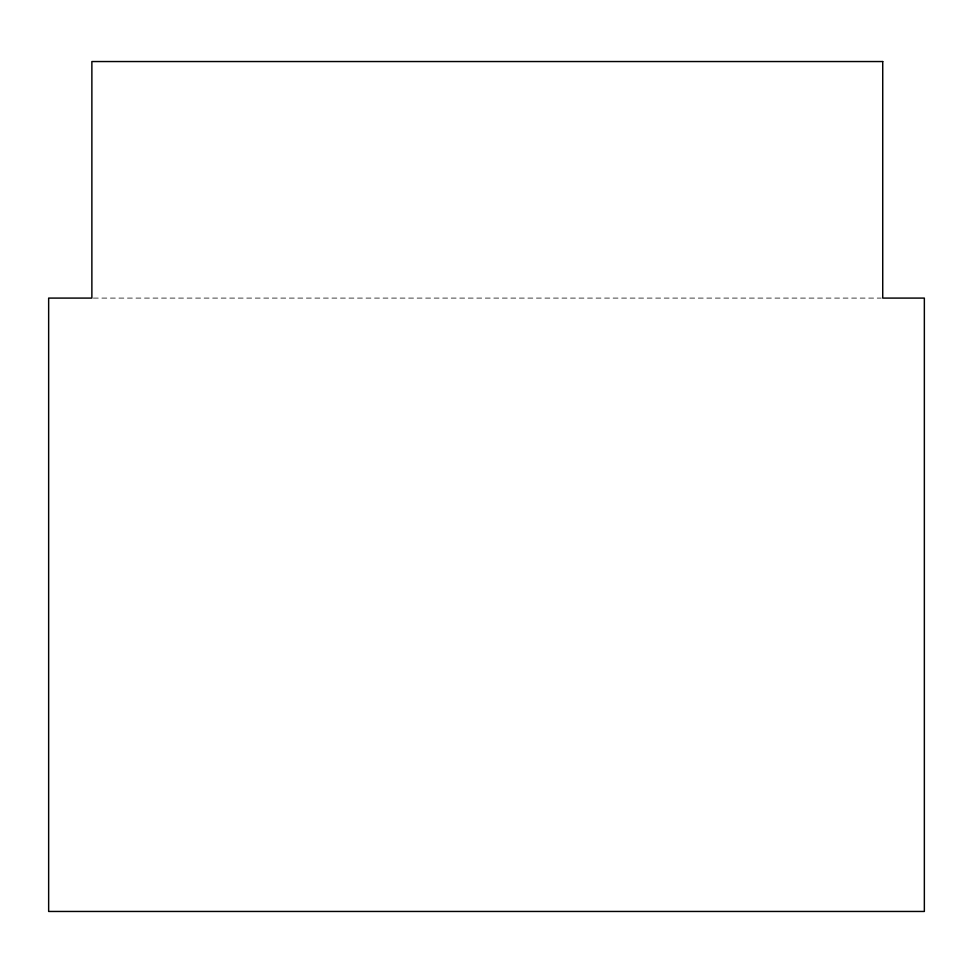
<?xml version="1.0" encoding="UTF-8"?>
<svg xmlns="http://www.w3.org/2000/svg" width="973" height="973" viewBox="0 0 973 973"><rect width="100%" height="100%" fill="white"/><g stroke="black" fill="none" stroke-linecap="round" stroke-linejoin="round"><path stroke-width="0.73" stroke-dasharray="4.87 3.65" d="M93.396 298.091L881.21 298.091"/><path stroke-width="1.46" d="M882.73 61.542L91.876 61.542L91.876 298.091L48.65 298.091L48.65 911.458L924.35 911.458L924.35 298.091L882.73 298.091L882.73 61.542"/></g></svg>
